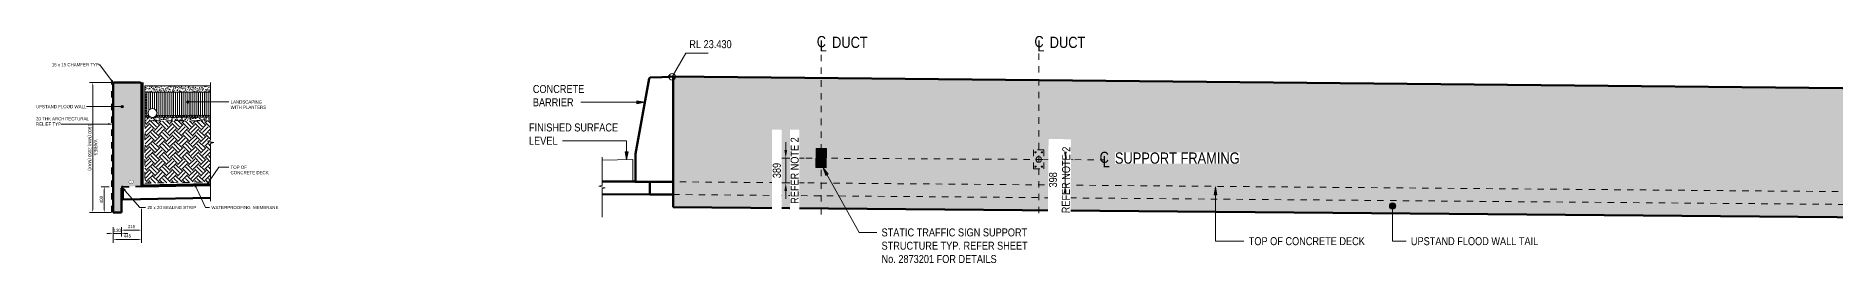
# Model space of a CAD drawing. Header units: metres. Extents: x 305 to 401, y 3 to 1216.
# Drawn here: x 343.65 to 371.76, y 20.51 to 24.07 of the extents above; entities that cross this region are included whole.
import ezdxf

# ---------------------------------------------------------------- set-up
doc = ezdxf.new("R2010")
doc.units = ezdxf.units.M
doc.linetypes.add('JacobsCenter', pattern=[0.015, 0.009, -0.0015, 0.003, -0.0015])
doc.linetypes.add('JacobsDash', pattern=[0.0045, 0.003, -0.0015])
doc.layers.get('Defpoints').update_dxf_attribs({"color": 41})
for name, color, linetype, lineweight in [('A-ANNO-DIMS', 7, 'Continuous', 9), ('A-ANNO-NOTE', 7, 'Continuous', 9), ('A-DETL', 7, 'Continuous', 13), ('A-DETL-GENF', 7, 'Continuous', 9), ('A-FLOR', 7, 'Continuous', 50), ('A-FLOR-HDLN', 7, 'JacobsDash', 18), ('A-WALL', 7, 'Continuous', 50), ('A-WALL-HDLN', 7, 'JacobsDash', 18), ('C-TOPO', 7, 'Continuous', 9), ('G-ANNO-DIMS', 7, 'Continuous', 9), ('G-ANNO-TEXT', 7, 'Continuous', 9), ('S-FSTN', 7, 'Continuous', 18)]:
    doc.layers.add(name, color=color, linetype=linetype, lineweight=lineweight)
doc.styles.add('Arial Narrow', font='ARIALN.TTF', dxfattribs={"height": 0.175})
doc.styles.add('Arial Narrow_1', font='ARIALN.TTF', dxfattribs={"height": 0.125})
doc.styles.add('Arial Narrow_3', font='ARIALN.TTF', dxfattribs={"height": 0.05})
doc.dimstyles.new('Dimension_Standard_O__mm_', dxfattribs={"dimscale": 0.3048, "dimtxt": 0.127929, "dimasz": 0.410105, "dimexe": 0.393701, "dimexo": 0.246063, "dimgap": 0.246063, "dimtad": 1, "dimdec": 0, "dimlfac": 1000, "dimzin": 0, "dimdsep": 46, "dimtxsty": 'Arial Narrow_1', "dimsah": 1, "dimcen": 0.09, "dimaunit": 1, "dimadec": 4, "dimazin": 0, "dimtfac": 1, "dimtdec": 4, "dimtix": 1, "dimtmove": 0, "dimatfit": 3, "dimfxl": 1, "dimtvp": 1, "dimtfill": 1, "dimtolj": 1, "dimtzin": 0, "dimlwd": 18, "dimlwe": 18, "dimarcsym": 2})
doc.dimstyles.new('Dimension_Standard_O__mm__1', dxfattribs={"dimscale": 0.3048, "dimtxt": 0.051172, "dimasz": 0.164042, "dimexe": 0.15748, "dimexo": 0.098425, "dimgap": 0.098425, "dimtad": 1, "dimdec": 0, "dimlfac": 1000, "dimzin": 0, "dimdsep": 46, "dimtxsty": 'Arial Narrow_3', "dimsah": 1, "dimcen": 0.09, "dimaunit": 1, "dimadec": 4, "dimazin": 0, "dimtfac": 1, "dimtdec": 4, "dimtix": 1, "dimtmove": 0, "dimatfit": 3, "dimfxl": 1, "dimtvp": 1, "dimtfill": 1, "dimtolj": 1, "dimtzin": 0, "dimlwd": 18, "dimlwe": 18, "dimarcsym": 2})
doc.dimstyles.new('Dimension_Standard_O__mm__2', dxfattribs={"dimscale": 0.3048, "dimtxt": 0.127929, "dimasz": 0.410105, "dimexe": 0.393701, "dimexo": 0.246063, "dimgap": 0.246063, "dimtad": 1, "dimdec": 0, "dimlfac": 1000, "dimzin": 0, "dimdsep": 46, "dimtxsty": 'Arial Narrow_1', "dimsah": 1, "dimcen": 0.09, "dimaunit": 1, "dimadec": 4, "dimazin": 0, "dimtfac": 1, "dimtdec": 4, "dimtix": 1, "dimtmove": 2, "dimatfit": 3, "dimfxl": 1, "dimtvp": 1, "dimtfill": 1, "dimtolj": 1, "dimtzin": 0, "dimlwd": 18, "dimlwe": 18, "dimarcsym": 2})
doc.dimstyles.new('Dimension_Standard_T__mm_', dxfattribs={"dimscale": 0.3048, "dimtxt": 0.051172, "dimasz": 0.164042, "dimexe": 0.15748, "dimexo": 0.098425, "dimgap": 0.065617, "dimtad": 1, "dimdec": 0, "dimlfac": 1000, "dimzin": 0, "dimdsep": 46, "dimtxsty": 'Arial Narrow_3', "dimsah": 1, "dimcen": 0.09, "dimaunit": 1, "dimadec": 4, "dimazin": 0, "dimtfac": 1, "dimtdec": 4, "dimtix": 1, "dimtmove": 0, "dimatfit": 3, "dimfxl": 1, "dimtvp": 1, "dimtolj": 1, "dimtzin": 0, "dimlwd": 18, "dimlwe": 18, "dimarcsym": 2})

# ---------------------------------------------------------------- blocks, each defined once
blk = doc.blocks.new('North_Wall - North_Wall-6845343-DRG-2873123 - SECTION 1')
at = {"layer": 'A-WALL', "linetype": 'JacobsDash', "lineweight": 18, "true_color": 0xc0c0c0}
for points in [[(-1212.519, 21.307), (-1212.389, 21.307), (-1212.389, 21.707), (-1212.385, 21.707), (-1212.369, 21.707), (-1212.369, 21.714), (-1212.074, 21.719), (-1212.074, 23.325), (-1212.089, 23.34), (-1212.504, 23.34), (-1212.519, 23.325), (-1212.519, 21.687)], [(-1212.074, 23.325), (-1212.074, 23.325), (-1212.089, 23.34)]]:
    blk.add_hatch(color=9, dxfattribs=at).paths.add_polyline_path(points)
at = {"layer": 'A-WALL'}
for p, q in [((-1212.504, 23.34), (-1212.519, 23.325)), ((-1212.089, 23.34), (-1212.504, 23.34)), ((-1212.504, 23.34), (-1212.504, 23.34)), ((-1212.074, 23.325), (-1212.089, 23.34)), ((-1212.089, 23.34), (-1212.089, 23.34)), ((-1212.519, 23.325), (-1212.519, 21.307)), ((-1212.519, 23.325), (-1212.519, 23.325)), ((-1212.074, 21.719), (-1212.074, 23.325)), ((-1212.074, 23.325), (-1212.074, 23.325)), ((-1212.389, 21.307), (-1212.389, 21.687)), ((-1212.385, 21.707), (-1212.369, 21.707)), ((-1212.519, 21.307), (-1212.389, 21.307))]:
    blk.add_line(p, q, dxfattribs=at)
at = {"layer": 'A-WALL-HDLN'}
blk.add_line((-1212.385, 21.707), (-1212.386, 21.707), dxfattribs=at)
blk = doc.blocks.new('CS_DET_BreakLine_ViewScale - Std Break-6877854-DRG-2873123 - SECTION 1')
at = {"layer": 'A-DETL-GENF'}
for p, q in [((-1210.996, 23.34), (-1210.996, 22.437)), ((-1210.996, 22.437), (-1211.046, 22.424)), ((-1211.046, 22.424), (-1210.946, 22.399)), ((-1210.946, 22.399), (-1210.996, 22.387)), ((-1210.996, 22.387), (-1210.996, 21.484))]:
    blk.add_line(p, q, dxfattribs=at)
blk = doc.blocks.new('Barrier Post Column Base Plate-4 Hole - 25mm-9262172-DRG-2873123 - ELEVATION - UPSTAND FLOOD WALL AT NORTH END')
at = {"layer": 'S-FSTN', "linetype": 'JacobsDash', "lineweight": 9, "true_color": 0xc0c0c0}
h = blk.add_hatch(color=9, dxfattribs=at)
h.paths.add_polyline_path([(-338.394, 22.005), (-338.39, 22.305), (-338.55, 22.307), (-338.554, 22.007)])
h.paths.add_polyline_path([(-338.423, 22.033), (-338.426, 22.034), (-338.428, 22.035), (-338.43, 22.036), (-338.432, 22.038), (-338.433, 22.041), (-338.433, 22.043), (-338.432, 22.045), (-338.431, 22.048), (-338.43, 22.05), (-338.428, 22.051), (-338.426, 22.052), (-338.423, 22.052), (-338.421, 22.052), (-338.418, 22.051), (-338.416, 22.049), (-338.415, 22.047), (-338.414, 22.045), (-338.414, 22.041), (-338.414, 22.04), (-338.415, 22.038), (-338.417, 22.036), (-338.419, 22.035), (-338.421, 22.034)])
h.paths.add_polyline_path([(-338.523, 22.035), (-338.526, 22.035), (-338.528, 22.036), (-338.53, 22.037), (-338.532, 22.041), (-338.532, 22.042), (-338.533, 22.044), (-338.532, 22.047), (-338.531, 22.049), (-338.53, 22.051), (-338.528, 22.052), (-338.526, 22.053), (-338.523, 22.054), (-338.521, 22.053), (-338.518, 22.052), (-338.516, 22.051), (-338.515, 22.049), (-338.514, 22.046), (-338.514, 22.044), (-338.514, 22.041), (-338.515, 22.039), (-338.517, 22.037), (-338.519, 22.036), (-338.521, 22.035)])
h.paths.add_polyline_path([(-338.42, 22.258), (-338.423, 22.259), (-338.425, 22.26), (-338.427, 22.261), (-338.429, 22.263), (-338.43, 22.265), (-338.43, 22.268), (-338.43, 22.27), (-338.429, 22.273), (-338.427, 22.275), (-338.425, 22.276), (-338.423, 22.277), (-338.42, 22.277), (-338.418, 22.277), (-338.416, 22.276), (-338.414, 22.274), (-338.412, 22.272), (-338.411, 22.27), (-338.411, 22.268), (-338.411, 22.265), (-338.412, 22.263), (-338.414, 22.261), (-338.416, 22.259), (-338.418, 22.259)])
h.paths.add_polyline_path([(-338.52, 22.26), (-338.523, 22.26), (-338.525, 22.261), (-338.527, 22.262), (-338.529, 22.264), (-338.53, 22.267), (-338.53, 22.269), (-338.53, 22.272), (-338.529, 22.274), (-338.527, 22.276), (-338.525, 22.277), (-338.522, 22.278), (-338.519, 22.278), (-338.518, 22.278), (-338.516, 22.277), (-338.514, 22.276), (-338.512, 22.274), (-338.511, 22.271), (-338.511, 22.269), (-338.511, 22.266), (-338.512, 22.264), (-338.514, 22.262), (-338.516, 22.261), (-338.518, 22.26)])
at = {"layer": 'S-FSTN'}
for p, q in [((-338.55, 22.307), (-338.554, 22.007)), ((-338.39, 22.305), (-338.55, 22.307)), ((-338.394, 22.005), (-338.39, 22.305)), ((-338.554, 22.007), (-338.394, 22.005))]:
    blk.add_line(p, q, dxfattribs=at)
for centre, major_axis, start_param, end_param in [((-338.52, 22.269), (0.00014, 0.0095), 0.002209, 3.143802), ((-338.52, 22.269), (0.00014, 0.0095), 3.143744, 6.285337), ((-338.42, 22.268), (0.00014, 0.0095), 0.002151, 3.143743), ((-338.42, 22.268), (0.00013, 0.0095), 3.142885, 6.284478), ((-338.523, 22.044), (0.00014, 0.0095), 0.002211, 3.143804), ((-338.523, 22.044), (0.00014, 0.0095), 3.143743, 6.285336), ((-338.423, 22.043), (0.00014, 0.0095), 0.002152, 3.143744), ((-338.423, 22.043), (0.00015, 0.0095), 3.144752, 6.286344)]:
    blk.add_ellipse(centre, major_axis=major_axis, ratio=1, start_param=start_param, end_param=end_param, dxfattribs=at)
blk = doc.blocks.new('North_Wall - North_Wall-6845343-DRG-2873123 - ELEVATION - UPSTAND FLOOD WALL AT NORTH END')
at = {"layer": 'A-WALL', "linetype": 'JacobsDash', "lineweight": 18, "true_color": 0xc0c0c0}
for points in [[(-340.831, 23.429), (-340.819, 23.429), (-340.82, 23.434), (-340.861, 23.434), (-340.833, 23.43), (-340.831, 23.429)], [(-307.717, 23.089), (-307.717, 23.104), (-340.82, 23.434), (-340.819, 23.429), (-340.797, 23.429), (-340.785, 23.418), (-308.213, 23.094)], [(-307.717, 23.104), (-307.717, 23.104), (-308.213, 23.109)], [(-306.356, 22.97), (-306.358, 22.985), (-307.717, 23.104), (-307.717, 23.089), (-306.356, 22.97)], [(-306.356, 21.095), (-306.356, 22.97), (-307.717, 23.089), (-307.717, 21.107), (-307.041, 21.101)], [(-306.358, 22.985), (-306.592, 23.005), (-306.365, 22.985)]]:
    blk.add_hatch(color=9, dxfattribs=at).paths.add_polyline_path(points)
h = blk.add_hatch(color=9, dxfattribs=at)
h.paths.add_polyline_path([(-307.717, 21.107), (-307.717, 23.089), (-340.785, 23.418), (-340.782, 23.415), (-340.782, 21.785), (-340.784, 21.785), (-340.784, 21.386), (-309.385, 21.121)])
h.paths.add_polyline_path([(-338.394, 22.005), (-338.554, 22.007), (-338.55, 22.307), (-338.39, 22.305), (-338.394, 22.02)])
h.paths.add_polyline_path([(-338.423, 22.033), (-338.421, 22.034), (-338.417, 22.036), (-338.417, 22.036), (-338.415, 22.038), (-338.414, 22.041), (-338.414, 22.043), (-338.414, 22.045), (-338.416, 22.048), (-338.418, 22.051), (-338.419, 22.051), (-338.421, 22.052), (-338.425, 22.052), (-338.426, 22.052), (-338.428, 22.051), (-338.43, 22.05), (-338.432, 22.047), (-338.433, 22.044), (-338.433, 22.041), (-338.432, 22.039), (-338.43, 22.037), (-338.43, 22.036), (-338.428, 22.035), (-338.426, 22.034)])
h.paths.add_polyline_path([(-338.523, 22.035), (-338.521, 22.035), (-338.519, 22.036), (-338.517, 22.037), (-338.514, 22.041), (-338.514, 22.043), (-338.514, 22.045), (-338.515, 22.048), (-338.516, 22.05), (-338.518, 22.052), (-338.519, 22.052), (-338.521, 22.053), (-338.525, 22.053), (-338.527, 22.053), (-338.529, 22.052), (-338.53, 22.051), (-338.532, 22.049), (-338.532, 22.046), (-338.533, 22.044), (-338.532, 22.041), (-338.531, 22.039), (-338.529, 22.036), (-338.528, 22.036), (-338.525, 22.035)])
h.paths.add_polyline_path([(-338.42, 22.258), (-338.416, 22.259), (-338.415, 22.26), (-338.414, 22.261), (-338.412, 22.263), (-338.411, 22.266), (-338.411, 22.268), (-338.411, 22.27), (-338.412, 22.273), (-338.415, 22.276), (-338.416, 22.276), (-338.418, 22.277), (-338.42, 22.277), (-338.423, 22.277), (-338.426, 22.276), (-338.428, 22.274), (-338.429, 22.271), (-338.43, 22.269), (-338.43, 22.266), (-338.429, 22.264), (-338.428, 22.262), (-338.427, 22.261), (-338.425, 22.26), (-338.423, 22.259), (-338.421, 22.258)])
h.paths.add_polyline_path([(-338.52, 22.26), (-338.518, 22.26), (-338.515, 22.261), (-338.513, 22.263), (-338.512, 22.265), (-338.511, 22.268), (-338.511, 22.27), (-338.512, 22.273), (-338.513, 22.275), (-338.514, 22.276), (-338.516, 22.277), (-338.519, 22.278), (-338.522, 22.278), (-338.523, 22.278), (-338.525, 22.277), (-338.527, 22.276), (-338.529, 22.274), (-338.53, 22.271), (-338.53, 22.269), (-338.53, 22.267), (-338.528, 22.263), (-338.527, 22.262), (-338.525, 22.261), (-338.523, 22.26), (-338.521, 22.26)])
at = {"layer": 'A-WALL'}
for p, q in [((-340.861, 23.434), (-340.82, 23.434)), ((-340.82, 23.434), (-307.717, 23.104)), ((-340.82, 23.434), (-340.819, 23.429)), ((-307.717, 23.104), (-306.38, 22.987)), ((-307.717, 23.089), (-307.717, 23.104)), ((-307.717, 23.104), (-306.358, 22.985)), ((-307.717, 23.089), (-307.717, 23.104)), ((-307.717, 23.089), (-307.717, 21.107)), ((-307.717, 21.107), (-307.717, 23.089)), ((-306.358, 22.985), (-306.38, 22.987)), ((-306.356, 22.97), (-306.356, 22.971)), ((-306.356, 21.095), (-306.356, 22.97)), ((-340.784, 21.386), (-307.717, 21.107)), ((-306.356, 21.095), (-307.717, 21.107))]:
    blk.add_line(p, q, dxfattribs=at)
at = {"layer": 'A-WALL', "flags": 128}
blk.add_lwpolyline([(-306.356, 22.971), (-306.357, 22.977), (-306.358, 22.985)], dxfattribs=at)
at = {"layer": 'A-WALL-HDLN'}
for p, q in [((-340.863, 23.434), (-340.861, 23.434)), ((-340.83, 23.434), (-340.82, 23.434)), ((-340.819, 23.429), (-340.817, 23.419)), ((-340.839, 21.786), (-340.863, 21.789))]:
    blk.add_line(p, q, dxfattribs=at)
blk = doc.blocks.new('Barrier Post Column Base Plate - 25mm-9266868-DRG-2873123 - ELEVATION - UPSTAND FLOOD WALL AT NORTH END')
at = {"layer": 'S-FSTN', "linetype": 'JacobsDash', "lineweight": 9}
for p, q in [((-334.993, 22.286), (-335.153, 22.286)), ((-335.153, 22.286), (-335.153, 21.986)), ((-334.993, 21.986), (-334.993, 22.286)), ((-335.153, 21.986), (-334.993, 21.986))]:
    blk.add_line(p, q, dxfattribs=at)
for centre, major_axis, start_param, end_param in [((-335.123, 22.248), (0.00013, 0.0095), 0.013992, 3.155585), ((-335.123, 22.248), (0.00013, 0.0095), 3.155586, 6.297179), ((-335.023, 22.248), (0.00014, 0.0095), 0.014924, 3.156517), ((-335.023, 22.248), (0.00013, 0.0095), 3.155586, 6.297179), ((-335.123, 22.023), (0.00013, 0.0095), 0.013968, 3.15556), ((-335.123, 22.023), (0.00014, 0.0095), 3.156517, 6.29811), ((-335.023, 22.023), (0.00014, 0.0095), 0.014926, 3.156519), ((-335.023, 22.023), (0.00013, 0.0095), 3.155611, 6.297204)]:
    blk.add_ellipse(centre, major_axis=major_axis, ratio=1, start_param=start_param, end_param=end_param, dxfattribs=at)
blk = doc.blocks.new('CS_DET_BreakLine_ViewScale - Std Break-8539260-DRG-2873123 - ELEVATION - UPSTAND FLOOD WALL AT NORTH END')
at = {"layer": 'A-DETL-GENF'}
for p, q in [((-341.894, 21.728), (-341.894, 22.173)), ((-341.944, 21.716), (-341.894, 21.728)), ((-341.844, 21.691), (-341.944, 21.716)), ((-341.894, 21.678), (-341.844, 21.691)), ((-341.894, 21.233), (-341.894, 21.678))]:
    blk.add_line(p, q, dxfattribs=at)
blk = doc.blocks.new('DIMBLOCK4-DRG-2873123 - SECTION 1')
at = {"layer": 'A-ANNO-DIMS', "color": 0, "lineweight": 18, "transparency": 16777216}
for p, q in [((344.806, 20.978), (344.756, 20.978)), ((344.856, 21.077), (344.856, 20.93)), ((344.856, 20.978), (344.986, 20.978)), ((344.986, 21.077), (344.986, 20.93)), ((345.036, 20.978), (345.086, 20.978))]:
    blk.add_line(p, q, dxfattribs=at)
at = {"layer": 'A-ANNO-DIMS', "color": 0, "transparency": 16777216}
for points in [[(344.806, 20.987), (344.806, 20.97), (344.856, 20.978)], [(345.036, 20.987), (345.036, 20.97), (344.986, 20.978)]]:
    blk.add_solid(points, dxfattribs=at)
at = {"layer": 'Defpoints', "color": 0, "transparency": 16777216}
for p in [(344.856, 21.107), (344.986, 21.107), (344.986, 20.978)]:
    blk.add_point(p, dxfattribs=at)
at = {"layer": 'A-ANNO-DIMS', "color": 0, "lineweight": 18, "transparency": 16777216, "insert": (344.921, 21.024), "char_height": 0.05, "width": 0.11404, "attachment_point": 5, "rotation": 0.0025, "style": 'Arial Narrow_3'}
blk.add_mtext('\\A1;130', dxfattribs=at)
blk = doc.blocks.new('DIMBLOCK5-DRG-2873123 - SECTION 1')
at = {"layer": 'A-ANNO-DIMS', "color": 0, "lineweight": 18, "transparency": 16777216}
for p, q in [((344.796, 21.707), (344.669, 21.707)), ((344.717, 21.657), (344.717, 21.357)), ((344.826, 21.307), (344.669, 21.307))]:
    blk.add_line(p, q, dxfattribs=at)
at = {"layer": 'A-ANNO-DIMS', "color": 0, "transparency": 16777216}
for points in [[(344.709, 21.657), (344.726, 21.657), (344.717, 21.707)], [(344.709, 21.357), (344.726, 21.357), (344.717, 21.307)]]:
    blk.add_solid(points, dxfattribs=at)
at = {"layer": 'Defpoints', "color": 0, "transparency": 16777216}
for p in [(344.826, 21.707), (344.717, 21.307), (344.856, 21.307)]:
    blk.add_point(p, dxfattribs=at)
at = {"layer": 'A-ANNO-DIMS', "color": 0, "lineweight": 18, "transparency": 16777216, "insert": (344.672, 21.507), "char_height": 0.05, "width": 0.11404, "attachment_point": 5, "rotation": 90, "style": 'Arial Narrow_3'}
blk.add_mtext('\\A1;400', dxfattribs=at)
blk = doc.blocks.new('DIMBLOCK6-DRG-2873123 - SECTION 1')
at = {"layer": 'A-ANNO-DIMS', "color": 0, "lineweight": 18, "transparency": 16777216}
for p, q in [((344.841, 23.34), (344.489, 23.34)), ((344.537, 23.29), (344.537, 21.357)), ((344.826, 21.307), (344.489, 21.307))]:
    blk.add_line(p, q, dxfattribs=at)
at = {"layer": 'A-ANNO-DIMS', "color": 0, "transparency": 16777216}
for points in [[(344.546, 23.29), (344.529, 23.29), (344.537, 23.34)], [(344.546, 21.357), (344.529, 21.357), (344.537, 21.307)]]:
    blk.add_solid(points, dxfattribs=at)
at = {"layer": 'Defpoints', "color": 0, "transparency": 16777216}
for p in [(344.871, 23.34), (344.537, 21.307), (344.856, 21.307)]:
    blk.add_point(p, dxfattribs=at)
at = {"layer": 'A-ANNO-DIMS', "color": 0, "lineweight": 18, "transparency": 16777216, "char_height": 0.05, "width": 0.7281, "attachment_point": 5, "rotation": 270.0025, "style": 'Arial Narrow_3'}
for s, insert in [('\\A1;1900 (MIN) 2050 (MAX)', (344.484, 22.324)), ('\\A1;VARIES', (344.583, 22.324))]:
    blk.add_mtext(s, dxfattribs=dict(at, insert=insert))
blk = doc.blocks.new('DIMBLOCK7-DRG-2873123 - SECTION 1')
at = {"layer": 'A-ANNO-DIMS', "color": 0, "lineweight": 18, "transparency": 16777216}
for p, q in [((345.301, 21.36), (345.301, 20.98)), ((344.986, 21.077), (344.986, 20.98)), ((345.036, 21.028), (345.251, 21.028))]:
    blk.add_line(p, q, dxfattribs=at)
at = {"layer": 'A-ANNO-DIMS', "color": 0, "transparency": 16777216}
for points in [[(345.036, 21.037), (345.036, 21.02), (344.986, 21.028)], [(345.251, 21.037), (345.251, 21.02), (345.301, 21.028)]]:
    blk.add_solid(points, dxfattribs=at)
at = {"layer": 'Defpoints', "color": 0, "transparency": 16777216}
blk.add_point((345.301, 21.39), dxfattribs=at)
at = {"layer": 'A-ANNO-DIMS', "color": 0, "lineweight": 18, "transparency": 16777216, "insert": (345.144, 21.084), "char_height": 0.05, "width": 0.11404, "attachment_point": 5, "rotation": 0.0025, "style": 'Arial Narrow_3', "bg_fill": 3, "box_fill_scale": 1.1, "bg_fill_color": 256, "bg_fill_true_color": 13158600, "bg_fill_transparency": 0}
blk.add_mtext('\\A1;315', dxfattribs=at)
at = {"layer": 'Defpoints', "color": 0, "transparency": 16777216}
for p in [(344.986, 21.107), (345.301, 21.028)]:
    blk.add_point(p, dxfattribs=at)
blk = doc.blocks.new('DIMBLOCK8-DRG-2873123 - SECTION 1')
at = {"layer": 'A-ANNO-DIMS', "color": 0, "lineweight": 18, "transparency": 16777216}
for p, q in [((345.301, 21.36), (345.301, 20.831)), ((344.856, 21.077), (344.856, 20.831)), ((344.906, 20.879), (345.251, 20.879))]:
    blk.add_line(p, q, dxfattribs=at)
at = {"layer": 'A-ANNO-DIMS', "color": 0, "transparency": 16777216}
for points in [[(344.906, 20.888), (344.906, 20.871), (344.856, 20.879)], [(345.251, 20.888), (345.251, 20.871), (345.301, 20.879)]]:
    blk.add_solid(points, dxfattribs=at)
at = {"layer": 'Defpoints', "color": 0, "transparency": 16777216}
for p in [(345.301, 21.39), (344.856, 21.107), (345.301, 20.879)]:
    blk.add_point(p, dxfattribs=at)
at = {"layer": 'A-ANNO-DIMS', "color": 0, "lineweight": 18, "transparency": 16777216, "insert": (345.079, 20.935), "char_height": 0.05, "width": 0.11404, "attachment_point": 5, "rotation": 0.0025, "style": 'Arial Narrow_3', "bg_fill": 3, "box_fill_scale": 1.1, "bg_fill_color": 256, "bg_fill_true_color": 13158600, "bg_fill_transparency": 0}
blk.add_mtext('\\A1;445', dxfattribs=at)
blk = doc.blocks.new('CS_Annot_Centreline Symbol - CS_Annot_Centreline Symbol-1494376-DRG-2873123 - ELEVATION - UPSTAND FLOOD WALL AT NORTH END')
at = {"layer": 'A-ANNO-NOTE', "char_height": 0.175, "attachment_point": 1, "style": 'Arial Narrow'}
for s, insert, width in [('C  ', (-338.54, 24.069), 0.31266), ('L', (-338.493, 24.002), 0.0962)]:
    blk.add_mtext(s, dxfattribs=dict(at, insert=insert, width=width))
blk = doc.blocks.new('DIMBLOCK9-DRG-2873123 - ELEVATION - UPSTAND FLOOD WALL AT NORTH END')
at = {"layer": 'A-ANNO-DIMS', "color": 0, "lineweight": 18, "transparency": 16777216}
for p, q in [((355.364, 22.281), (355.364, 22.406)), ((355.651, 22.156), (355.244, 22.156)), ((355.364, 21.767), (355.364, 22.156)), ((355.651, 21.767), (355.244, 21.767)), ((355.364, 21.642), (355.364, 21.517))]:
    blk.add_line(p, q, dxfattribs=at)
at = {"layer": 'A-ANNO-DIMS', "color": 0, "transparency": 16777216}
for points in [[(355.343, 22.281), (355.385, 22.281), (355.364, 22.156)], [(355.343, 21.642), (355.385, 21.642), (355.364, 21.767)]]:
    blk.add_solid(points, dxfattribs=at)
at = {"layer": 'Defpoints', "color": 0, "transparency": 16777216}
for p in [(355.726, 22.156), (355.726, 21.767)]:
    blk.add_point(p, dxfattribs=at)
at = {"layer": 'A-ANNO-DIMS', "color": 0, "lineweight": 18, "transparency": 16777216, "insert": (355.225, 21.962), "char_height": 0.125, "width": 1.25248, "attachment_point": 5, "rotation": 90, "style": 'Arial Narrow_1', "bg_fill": 3, "box_fill_scale": 1.1, "bg_fill_color": 256, "bg_fill_true_color": 13158600, "bg_fill_transparency": 0}
blk.add_mtext('\\A1;389', dxfattribs=at)
at = {"layer": 'A-ANNO-DIMS', "color": 0, "lineweight": 18, "transparency": 16777216, "insert": (355.504, 21.962), "char_height": 0.125, "width": 1.25248, "attachment_point": 5, "rotation": 90, "style": 'Arial Narrow_1', "bg_fill": 3, "box_fill_scale": 1.1, "bg_fill_color": 256, "bg_fill_true_color": 13158600, "bg_fill_transparency": 0}
blk.add_mtext('\\A1;REFER NOTE 2', dxfattribs=at)
at = {"layer": 'Defpoints', "color": 0, "transparency": 16777216}
blk.add_point((355.364, 22.156), dxfattribs=at)
blk = doc.blocks.new('DIMBLOCK11-DRG-2873123 - ELEVATION - UPSTAND FLOOD WALL AT NORTH END')
at = {"layer": 'A-ANNO-DIMS', "color": 0, "lineweight": 18, "transparency": 16777216}
for p, q in [((359.734, 22.257), (359.735, 22.382)), ((359.391, 22.135), (359.852, 22.131)), ((359.778, 21.734), (359.609, 21.735)), ((359.728, 21.609), (359.727, 21.484))]:
    blk.add_line(p, q, dxfattribs=at)
at = {"layer": 'Defpoints', "color": 0, "transparency": 16777216}
blk.add_point((359.316, 22.136), dxfattribs=at)
at = {"layer": 'A-ANNO-DIMS', "color": 0, "lineweight": 18, "transparency": 16777216, "insert": (359.642, 21.815), "char_height": 0.125, "width": 1.25248, "attachment_point": 5, "rotation": 89.5165, "line_spacing_factor": 0.974696, "style": 'Arial Narrow_1', "bg_fill": 3, "box_fill_scale": 1.1, "bg_fill_color": 256, "bg_fill_true_color": 13158600, "bg_fill_transparency": 0}
blk.add_mtext('\\A1;398\\PREFER NOTE 2', dxfattribs=at)
at = {"layer": 'A-ANNO-DIMS', "color": 0, "lineweight": 18, "transparency": 16777216}
blk.add_line((359.732, 22.132), (359.729, 21.734), dxfattribs=at)
at = {"layer": 'A-ANNO-DIMS', "color": 0, "transparency": 16777216}
for points in [[(359.713, 22.257), (359.754, 22.257), (359.732, 22.132)], [(359.707, 21.609), (359.749, 21.609), (359.729, 21.734)]]:
    blk.add_solid(points, dxfattribs=at)
at = {"layer": 'Defpoints', "color": 0, "transparency": 16777216}
for p in [(359.729, 21.734), (359.853, 21.733)]:
    blk.add_point(p, dxfattribs=at)

msp = doc.modelspace()

# ---------------------------------------------------------------- hatches: boundary and pattern name
at = {"layer": 'A-DETL-GENF'}
h = msp.add_hatch(dxfattribs=at)
h.set_pattern_fill('FP_3', color=256, style=0, pattern_type=2)
h.set_pattern_definition([(0, (345.411805, 10.849), (0.08128, 0.02032), [0.00671, -0.05425, 0.00671, -0.37937]), (0, (345.411805, 10.849), (0.08128, 0.02032), [-0.06767, -0.05425, 0.00671, -0.11521, -0.2032]), (0, (345.411805, 10.849), (0.08128, 0.02032), [-0.24384, 0.00671, -0.05425, 0.00671, -0.13553]), (0, (345.411805, 10.849), (0.08128, 0.02032), [-0.31151, -0.03393, 0.00671, -0.09489]), (120, (345.441805, 10.86), (-0.058237636, 0.060230545), [0.00671, -0.05425, 0.00671, -0.37937]), (120, (345.441805, 10.86), (-0.058237636, 0.060230545), [-0.06767, -0.05425, 0.00671, -0.11521, -0.2032]), (120, (345.441805, 10.86), (-0.058237636, 0.060230545), [-0.24384, 0.00671, -0.05425, 0.00671, -0.13553]), (120, (345.441805, 10.86), (-0.058237636, 0.060230545), [-0.31151, -0.03393, 0.00671, -0.09489]), (240, (345.452805, 10.9), (-0.023042364, -0.080550545), [0.00671, -0.05425, 0.00671, -0.37937]), (240, (345.452805, 10.9), (-0.023042364, -0.080550545), [-0.06767, -0.05425, 0.00671, -0.11521, -0.2032]), (240, (345.452805, 10.9), (-0.023042364, -0.080550545), [-0.24384, 0.00671, -0.05425, 0.00671, -0.13553]), (240, (345.452805, 10.9), (-0.023042364, -0.080550545), [-0.31151, -0.03393, 0.00671, -0.09489])])
h.paths.add_polyline_path([(345.586, 23.1902), (346.3791, 23.1902), (346.3791, 23.2902), (345.3511, 23.2902), (345.3511, 23.1902), (345.3811, 23.1902)])
h = msp.add_hatch(dxfattribs=at)
h.set_pattern_fill('FP_6', color=256, style=0, pattern_type=2)
h.set_pattern_definition([(45, (345.411805, 10.849), (-0.0212132, 0.0212132), []), (135, (345.411805, 10.849), (-0.0212132, -0.0212132), [])])
h.paths.add_polyline_path([(345.3511, 22.7912), (345.3511, 22.7912), (346.3791, 22.8002), (346.3791, 22.8302), (345.5267, 22.8228), (345.5206, 22.8148), (345.5061, 22.8036), (345.4892, 22.7966), (345.4711, 22.7943), (345.453, 22.7966), (345.4361, 22.8036), (345.4216, 22.8148), (345.4162, 22.8218), (345.3811, 22.8215), (345.3811, 23.1902), (345.3511, 23.1902), (345.3511, 22.8033)])
h = msp.add_hatch(dxfattribs=at)
h.set_pattern_fill('FP_4', color=256, style=0, pattern_type=2)
h.set_pattern_definition([(90, (345.411805, 10.849), (-0.03, 2e-18), [])])
h.paths.add_polyline_path([(345.3811, 22.8215), (345.4162, 22.8218), (345.4105, 22.8293), (345.4035, 22.8461), (345.4011, 22.8643), (345.4035, 22.8824), (345.4105, 22.8993), (345.4216, 22.9138), (345.4361, 22.9249), (345.453, 22.9319), (345.4711, 22.9343), (345.4892, 22.9319), (345.5061, 22.9249), (345.5206, 22.9138), (345.5317, 22.8993), (345.5387, 22.8824), (345.5411, 22.8643), (345.5387, 22.8461), (345.5317, 22.8293), (345.5267, 22.8228), (346.3791, 22.8302), (346.3791, 23.1902), (345.3811, 23.1902), (345.3811, 22.833)])
h = msp.add_hatch(dxfattribs=at)
h.set_pattern_fill('FP_7', color=256, style=0, pattern_type=2)
h.set_pattern_definition([(50, (345.411805, 10.849), (0.09255013, -0.00809363), [0.00968, -0.10645]), (355, (345.4118, 10.849), (-0.0178988, 0.0970593), [0.00774, -0.08516]), (100.451, (345.419805, 10.849), (0.0746521, 0.08895725), [0.00822, -0.09047]), (46.184, (345.4118, 10.875), (0.137706, -0.0213563), [0.01452, -0.15968]), (96.636, (345.4228, 10.874), (0.1206032, 0.1256891), [0.01234, -0.1357]), (351.184, (345.4118, 10.875), (0.1205986, 0.1256918), [0.01161, -0.12774]), (21, (345.424805, 10.869), (0.0770223, -0.05194804), [0.00968, -0.10645]), (326, (345.4248, 10.869), (0.0314006, 0.0935675), [0.00774, -0.08516]), (71.451, (345.430805, 10.865), (0.1084195, 0.0416117), [0.00822, -0.09047]), (37.5, (345.411805, 10.849), (0.00156777, 0.04294984), [0.00067, -0.08346, 0.00067, -0.08578, -0.08548]), (37.5, (345.411805, 10.849), (0.00156777, 0.04294984), [-0.17058, 0.00067, -0.08481]), (7.5, (345.411805, 10.849), (0.0339471, 0.05089641), [0.00067, -0.04862, 0.00067, -0.08152, -0.03258]), (7.5, (345.411805, 10.849), (0.0339471, 0.05089641), [-0.13148, 0.00067, -0.03191]), (327.5, (345.382805, 10.849), (0.06888044, -0.00291612), [0.00067, -0.03159, 0.00067, -0.09997, -0.13355]), (327.5, (345.382805, 10.849), (0.06888044, -0.00291612), [-0.1329, 0.00067, -0.13288]), (317.5, (345.369805, 10.849), (0.07524634, 0.01291822), [0.00067, -0.04126, 0.00067, -0.06617, -0.09484]), (317.5, (345.369805, 10.849), (0.07524634, 0.01291822), [-0.10877, 0.00067, -0.09417])])
h.paths.add_polyline_path([(345.586, 22.7393), (346.3791, 22.7393), (346.3791, 22.8002), (345.3511, 22.7912), (345.3511, 22.7393), (345.3811, 22.7393)])
h = msp.add_hatch(dxfattribs=at)
h.set_pattern_fill('FP_5', color=256, style=0, pattern_type=2)
h.set_pattern_definition([(315, (345.4118, 10.849), (0.1796051, 0), [0.127, -0.127]), (315, (345.4458, 10.883), (0.1796051, 0), [0.127, -0.127]), (315, (345.4788, 10.917), (0.1796051, 0), [0.127, -0.127]), (45, (345.5018, 10.917), (0, 0.1796051), [0.127, -0.127]), (45, (345.5348, 10.883), (0, 0.1796051), [0.127, -0.127]), (45, (345.5688, 10.849), (0, 0.1796051), [0.127, -0.127])])
h.paths.add_polyline_path([(345.3511, 21.7633), (346.3791, 21.7822), (346.3791, 22.3869), (346.4291, 22.3994), (346.3291, 22.4244), (346.3791, 22.4369), (346.3791, 22.7393), (345.3511, 22.7393), (345.3511, 22.7205)])
msp.add_hatch(color=256, dxfattribs=at).paths.add_polyline_path([(345.0061, 21.687), (345.0061, 21.707), (344.9861, 21.7068), (344.9862, 21.687)])
at = {"layer": 'G-ANNO-TEXT'}
for points in [[(344.8634, 23.3325), (344.8405, 23.3778), (344.8264, 23.3673)], [(353.1639, 23.0308), (353.0389, 23.0528), (353.0389, 23.0087)], [(344.8332, 22.6894), (344.7832, 22.6982), (344.7832, 22.6805)], [(352.878, 22.1317), (352.9001, 22.2567), (352.856, 22.2567)], [(355.9478, 22.0032), (355.9895, 21.8833), (356.028, 21.9048)], [(345.0035, 21.6928), (345.0298, 21.6493), (345.0431, 21.6609)], [(346.1253, 21.7513), (346.1385, 21.7023), (346.1544, 21.7098)], [(346.3139, 21.7317), (346.3496, 21.7678), (346.335, 21.7778)], [(362.0786, 21.7088), (362.0565, 21.5838), (362.1006, 21.5838)]]:
    msp.add_hatch(color=256, dxfattribs=at).paths.add_polyline_path(points)
h = msp.add_hatch(color=256, dxfattribs=at)
edge = h.paths.add_edge_path()
edge.add_arc((346.0226, 23.036), 0.02, 0, 360)
h = msp.add_hatch(color=256, dxfattribs=at)
edge = h.paths.add_edge_path()
edge.add_arc((344.9966, 22.9631), 0.02, 0, 360)
h = msp.add_hatch(color=256, dxfattribs=at)
edge = h.paths.add_edge_path()
edge.add_arc((364.8444, 21.4069), 0.05, 0, 360)

# ---------------------------------------------------------------- linework, layer by layer
at = {"layer": 'A-DETL', "linetype": 'JacobsCenter', "lineweight": 18}
for p, q in [((355.916, 21.275), (355.916, 23.8255)), ((359.3161, 21.2955), (359.3161, 23.8255)), ((355.2784, 22.1586), (360.3348, 22.1297))]:
    msp.add_line(p, q, dxfattribs=at)
at = {"layer": 'A-DETL', "color": 8, "linetype": 'JacobsDash', "lineweight": 25, "true_color": 0x808080}
for p, q in [((344.8361, 21.3072), (344.8361, 23.3403)), ((344.8711, 23.3403), (344.8361, 23.3403)), ((344.8561, 21.3072), (344.8361, 21.3072))]:
    msp.add_line(p, q, dxfattribs=at)
at = {"layer": 'A-DETL', "color": 5, "lineweight": 35, "true_color": 0x0000ff}
for p, q in [((345.3211, 23.3403), (345.3211, 21.7327)), ((345.3211, 21.7327), (346.3791, 21.7522))]:
    msp.add_line(p, q, dxfattribs=at)
at = {"layer": 'A-DETL', "lineweight": 50}
for p, q in [((353.2297, 23.4059), (353.0183, 22.2218)), ((353.6052, 21.3857), (353.6052, 23.4247)), ((353.5084, 21.7864), (353.6052, 21.7848)), ((353.5084, 21.5864), (353.6052, 21.5848))]:
    msp.add_line(p, q, dxfattribs=at)
at = {"layer": 'A-DETL', "lineweight": 18}
for p, q in [((346.3791, 23.2902), (345.3511, 23.2902)), ((345.3511, 23.2902), (345.3511, 23.1902)), ((345.3511, 22.7912), (345.3511, 23.1902)), ((345.3511, 23.1902), (345.3811, 23.1902)), ((346.3791, 23.1902), (345.3811, 23.1902)), ((345.3811, 23.1902), (345.3811, 22.8215)), ((346.3791, 22.8002), (345.3511, 22.7912)), ((345.3511, 22.7912), (345.3511, 22.7393)), ((345.3811, 22.8215), (345.4162, 22.8218)), ((345.5267, 22.8228), (346.3791, 22.8302))]:
    msp.add_line(p, q, dxfattribs=at)
at = {"layer": 'A-DETL', "linetype": 'JacobsDash', "lineweight": 18}
for p, q in [((346.3791, 22.7393), (345.3511, 22.7393)), ((345.3511, 22.7393), (345.3511, 21.7633)), ((345.3511, 21.7633), (346.3791, 21.7822))]:
    msp.add_line(p, q, dxfattribs=at)
at = {"layer": 'A-DETL', "lineweight": 25}
for p, q in [((345.0061, 21.707), (344.9861, 21.707)), ((344.9861, 21.707), (344.9861, 21.687)), ((344.9861, 21.687), (345.0061, 21.687)), ((345.0061, 21.687), (345.0061, 21.707))]:
    msp.add_line(p, q, dxfattribs=at)
at = {"layer": 'A-DETL', "linetype": 'JacobsDash', "lineweight": 35}
msp.add_line((345.0061, 21.707), (345.301, 21.7125), dxfattribs=at)
at = {"layer": 'A-DETL', "color": 143, "lineweight": 18, "true_color": 0x78aac8}
msp.add_circle((345.4711, 22.8643), 0.07, dxfattribs=at)
at = {"layer": 'A-DETL', "lineweight": 18}
for centre, radius in [((355.916, 22.1559), 0.0444), ((359.3161, 22.1355), 0.0445)]:
    msp.add_circle(centre, radius, dxfattribs=at)
at = {"layer": 'A-FLOR'}
for p, q in [((353.2479, 23.4214), (353.2297, 23.4059)), ((353.4258, 23.4262), (353.2479, 23.4214)), ((353.4258, 23.4262), (353.5561, 23.4303)), ((353.5049, 23.4362), (353.509, 23.4363)), ((353.0183, 22.2218), (353.0183, 21.7865)), ((345.0061, 21.687), (345.0061, 21.5069)), ((346.3791, 21.7329), (345.3011, 21.7125)), ((353.0049, 21.7897), (352.4948, 21.792)), ((352.9772, 21.7944), (353.0049, 21.7908)), ((353.0049, 21.7908), (353.0049, 21.7871)), ((353.0049, 21.7871), (353.0183, 21.7865)), ((353.0183, 21.7865), (353.4258, 21.7852)), ((353.2391, 21.7858), (353.2391, 21.5887)), ((353.4258, 21.7852), (353.504, 21.785)), ((345.0061, 21.5069), (346.3791, 21.5329)), ((352.4948, 21.592), (353.2391, 21.5887)), ((353.2391, 21.5887), (353.5152, 21.5864))]:
    msp.add_line(p, q, dxfattribs=at)
at = {"layer": 'A-FLOR-HDLN'}
for p, q in [((353.2391, 21.7887), (353.0049, 21.7897)), ((353.2391, 21.7887), (353.2391, 21.7858)), ((388.0075, 21.4953), (353.2391, 21.7887)), ((353.6052, 21.5856), (388.0075, 21.2953))]:
    msp.add_line(p, q, dxfattribs=at)
at = {"layer": 'A-FLOR-HDLN', "flags": 128}
msp.add_lwpolyline([(352.9709, 21.7956), (352.9737, 21.7951), (352.9767, 21.7945)], dxfattribs=at)
at = {"layer": 'C-TOPO'}
for p, q in [((352.977, 22.1348), (352.4948, 22.1233)), ((352.977, 21.7944), (352.977, 22.1348)), ((352.4948, 21.7965), (352.977, 21.7944))]:
    msp.add_line(p, q, dxfattribs=at)
at = {"layer": 'G-ANNO-DIMS', "lineweight": 18}
for p, q in [((353.5904, 23.4297), (353.8059, 23.8029)), ((353.8059, 23.8029), (354.15, 23.8029))]:
    msp.add_line(p, q, dxfattribs=at)
msp.add_circle((353.5904, 23.4297), 0.05, dxfattribs=at)
at = {"layer": 'G-ANNO-TEXT'}
for p, q in [((344.5525, 23.6196), (344.5423, 23.6196)), ((344.6484, 23.6196), (344.5525, 23.6196)), ((344.8634, 23.3325), (344.6484, 23.6196)), ((344.8405, 23.3778), (344.8264, 23.3673)), ((344.8264, 23.3673), (344.8634, 23.3325)), ((344.8634, 23.3325), (344.8405, 23.3778)), ((353.1639, 23.0308), (353.0389, 23.0528)), ((353.0389, 23.0528), (353.0389, 23.0087)), ((344.3422, 22.9631), (344.341, 22.9631)), ((344.9966, 22.9631), (344.3422, 22.9631)), ((346.0226, 23.036), (346.6612, 23.036)), ((352.4441, 23.0308), (352.1628, 23.0308)), ((353.1639, 23.0308), (352.4441, 23.0308)), ((353.0389, 23.0087), (353.1639, 23.0308)), ((344.3829, 22.6894), (344.0102, 22.6894)), ((344.8332, 22.6894), (344.3829, 22.6894)), ((344.8332, 22.6894), (344.7832, 22.6982)), ((344.7832, 22.6982), (344.7832, 22.6805)), ((344.7832, 22.6805), (344.8332, 22.6894)), ((352.8276, 22.4284), (351.8746, 22.4284)), ((352.878, 22.4284), (352.8276, 22.4284)), ((352.9001, 22.2567), (352.856, 22.2567)), ((352.856, 22.2567), (352.878, 22.1317)), ((352.878, 22.1317), (352.878, 22.4284)), ((352.878, 22.1317), (352.9001, 22.2567)), ((346.3139, 21.7317), (346.5072, 22.0125)), ((346.5072, 22.0125), (346.6612, 22.0125)), ((355.9478, 22.0032), (355.9895, 21.8833)), ((356.028, 21.9048), (355.9478, 22.0032)), ((355.9478, 22.0032), (356.5122, 20.9926)), ((345.0035, 21.6928), (345.0298, 21.6493)), ((345.0431, 21.6609), (345.0035, 21.6928)), ((345.0298, 21.6493), (345.0431, 21.6609)), ((346.1253, 21.7513), (346.1385, 21.7023)), ((346.1544, 21.7098), (346.1253, 21.7513)), ((346.1385, 21.7023), (346.1544, 21.7098)), ((346.335, 21.7778), (346.3139, 21.7317)), ((346.3139, 21.7317), (346.3496, 21.7678)), ((346.3496, 21.7678), (346.335, 21.7778)), ((355.9895, 21.8833), (356.028, 21.9048)), ((362.0786, 21.7088), (362.0565, 21.5838)), ((362.1006, 21.5838), (362.0786, 21.7088)), ((362.0786, 21.7088), (362.0786, 20.8555)), ((346.2978, 21.3825), (346.3611, 21.3825)), ((362.0565, 21.5838), (362.1006, 21.5838)), ((364.8444, 21.4069), (364.8444, 20.8555)), ((356.5122, 20.9926), (356.7859, 20.9926)), ((362.0786, 20.8555), (362.5228, 20.8555)), ((364.8444, 20.8555), (365.056, 20.8555))]:
    msp.add_line(p, q, dxfattribs=at)
for centre, radius in [((346.0226, 23.036), 0.02), ((344.9966, 22.9631), 0.02), ((364.8444, 21.4069), 0.05)]:
    msp.add_circle(centre, radius, dxfattribs=at)

# ---------------------------------------------------------------- block references
at = {"layer": 'A-ANNO-NOTE'}
for p in [(694.3887, 0), (697.7887, 0), (698.8074, -1.8131)]:
    msp.add_blockref('CS_Annot_Centreline Symbol - CS_Annot_Centreline Symbol-1494376-DRG-2873123 - ELEVATION - UPSTAND FLOOD WALL AT NORTH END', p, dxfattribs=at)
at = {"layer": 'A-DETL-GENF'}
for name, p in [('CS_DET_BreakLine_ViewScale - Std Break-6877854-DRG-2873123 - SECTION 1', (1557.3748, 0)), ('CS_DET_BreakLine_ViewScale - Std Break-8539260-DRG-2873123 - ELEVATION - UPSTAND FLOOD WALL AT NORTH END', (694.3887, 0))]:
    msp.add_blockref(name, p, dxfattribs=at)
at = {"layer": 'A-WALL-HDLN'}
for name, p in [('North_Wall - North_Wall-6845343-DRG-2873123 - SECTION 1', (1557.3748, 0)), ('North_Wall - North_Wall-6845343-DRG-2873123 - ELEVATION - UPSTAND FLOOD WALL AT NORTH END', (694.3887, 0))]:
    msp.add_blockref(name, p, dxfattribs=at)
at = {"layer": 'S-FSTN'}
msp.add_blockref('Barrier Post Column Base Plate-4 Hole - 25mm-9262172-DRG-2873123 - ELEVATION - UPSTAND FLOOD WALL AT NORTH END', (694.3887, 0), dxfattribs=at)
at = {"layer": 'S-FSTN', "linetype": 'JacobsDash', "lineweight": 9}
msp.add_blockref('Barrier Post Column Base Plate - 25mm-9266868-DRG-2873123 - ELEVATION - UPSTAND FLOOD WALL AT NORTH END', (694.3887, 0), dxfattribs=at)

# ---------------------------------------------------------------- texts
at = {"layer": 'G-ANNO-TEXT', "char_height": 0.125, "attachment_point": 1, "style": 'Arial Narrow_1', "bg_fill": 3, "box_fill_scale": 1, "bg_fill_color": 256, "bg_fill_transparency": 0}
for s, insert in [('CONCRETE ', (351.4131, 23.3016)), ('FINISHED SURFACE', (351.3531, 22.6993))]:
    msp.add_mtext(s, dxfattribs=dict(at, insert=insert))

# ---------------------------------------------------------------- dimensions: what is measured, and where the dimension line sits
at = {"layer": 'A-ANNO-DIMS', "lineweight": 18}
dim = msp.add_linear_dim(base=(344.5373, 21.3069), p1=(344.8711, 23.3402), p2=(344.8562, 21.3069), angle=270.00247, text='VARIES\\X1900 (MIN) 2050 (MAX)', dimstyle='Dimension_Standard_T__mm_', override={"dimpost": '<>', "dimfxl": 2.033398}, dxfattribs=at)
dim.commit()
dim.dimension.update_dxf_attribs({"geometry": 'DIMBLOCK6-DRG-2873123 - SECTION 1', "text_midpoint": (344.5373, 22.3236)})
for base, p1, p2, angle, override, picture, middle in [((344.7173, 21.3069), (344.8261, 21.707), (344.8562, 21.3069), 90, {"dimpost": '<>', "dimfxl": 0.401211}, 'DIMBLOCK5-DRG-2873123 - SECTION 1', (344.6718, 21.5069)), ((344.9862, 20.9782), (344.8562, 21.1066), (344.9862, 21.1066), 0.00247, {"dimpost": '<>', "dimfxl": 0.13}, 'DIMBLOCK4-DRG-2873123 - SECTION 1', (344.9212, 21.0237))]:
    dim = msp.add_linear_dim(base=base, p1=p1, p2=p2, angle=angle, dimstyle='Dimension_Standard_T__mm_', override=override, dxfattribs=at)
    dim.commit()
    dim.dimension.update_dxf_attribs({"geometry": picture, "text_midpoint": middle})

# ---------------------------------------------------------------- next in the draw order: texts
at = {"layer": 'A-ANNO-NOTE', "char_height": 0.175, "attachment_point": 1, "style": 'Arial Narrow', "bg_fill": 3, "box_fill_scale": 1, "bg_fill_color": 256, "bg_fill_true_color": 13158600, "bg_fill_transparency": 0}
for s, insert in [('DUCT', (356.0883, 24.0576)), ('DUCT', (359.4883, 24.0576)), ('SUPPORT FRAMING', (360.507, 22.2445))]:
    msp.add_mtext(s, dxfattribs=dict(at, insert=insert))
at = {"layer": 'G-ANNO-DIMS', "lineweight": 18, "insert": (353.8581, 24.004), "char_height": 0.125, "attachment_point": 1, "style": 'Arial Narrow_1', "bg_fill": 3, "box_fill_scale": 1, "bg_fill_color": 256, "bg_fill_true_color": 13158600, "bg_fill_transparency": 0}
msp.add_mtext('RL 23.430', dxfattribs=at)
at = {"layer": 'G-ANNO-TEXT', "attachment_point": 1, "bg_fill": 3, "box_fill_scale": 1, "bg_fill_color": 256, "bg_fill_transparency": 0}
for s, insert, char_height, style in [('15 x 15 CHAMFER TYP', (343.8972, 23.6446), 0.05, 'Arial Narrow_3'), ('LANDSCAPING', (346.6912, 23.061), 0.05, 'Arial Narrow_3'), ('BARRIER ', (351.4131, 23.0933), 0.125, 'Arial Narrow_1'), ('UPSTAND FLOOD WALL', (343.6508, 22.9881), 0.05, 'Arial Narrow_3'), ('LEVEL', (351.3531, 22.4909), 0.125, 'Arial Narrow_1'), ('TOP OF', (346.6912, 22.0375), 0.05, 'Arial Narrow_3'), ('STATIC TRAFFIC SIGN SUPPORT ', (356.8609, 21.0551), 0.125, 'Arial Narrow_1'), ('TOP OF CONCRETE DECK', (362.5978, 20.918), 0.125, 'Arial Narrow_1'), ('UPSTAND FLOOD WALL TAIL', (365.131, 20.918), 0.125, 'Arial Narrow_1')]:
    msp.add_mtext(s, dxfattribs=dict(at, insert=insert, char_height=char_height, style=style))

# ---------------------------------------------------------------- next in the draw order: dimensions: what is measured, and where the dimension line sits
at = {"layer": 'A-ANNO-DIMS', "lineweight": 18}
dim = msp.add_linear_dim(base=(355.36394, 22.15593), p1=(355.72551, 21.76739), p2=(355.72551, 22.15593), angle=90, text='<>\\XREFER NOTE 2', dimstyle='Dimension_Standard_O__mm_', override={"dimpost": '<>', "dimfxl": 0.388536}, dxfattribs=at)
dim.commit()
dim.dimension.update_dxf_attribs({"geometry": 'DIMBLOCK9-DRG-2873123 - ELEVATION - UPSTAND FLOOD WALL AT NORTH END', "text_midpoint": (355.36394, 21.96166)})
dim = msp.add_linear_dim(base=(345.3012, 21.0282), p1=(344.9862, 21.1066), p2=(345.3011, 21.3898), angle=0.00247, dimstyle='Dimension_Standard_O__mm__1', override={"dimpost": '<>', "dimfxl": 0.423548}, dxfattribs=at)
dim.commit()
dim.dimension.update_dxf_attribs({"geometry": 'DIMBLOCK7-DRG-2873123 - SECTION 1', "text_midpoint": (345.1437, 21.0837)})

# ---------------------------------------------------------------- next in the draw order: linework, layer by layer
at = {"layer": 'G-ANNO-TEXT'}
for p, q in [((345.0035, 21.6928), (345.275, 21.3825)), ((345.275, 21.3825), (345.3613, 21.3825))]:
    msp.add_line(p, q, dxfattribs=at)

# ---------------------------------------------------------------- next in the draw order: texts
at = {"layer": 'G-ANNO-TEXT', "insert": (343.6508, 22.7977), "char_height": 0.05, "attachment_point": 1, "style": 'Arial Narrow_3', "bg_fill": 3, "box_fill_scale": 1, "bg_fill_color": 256, "bg_fill_true_color": 13158600, "bg_fill_transparency": 0}
msp.add_mtext('20 THK ARCHITECTURAL ', dxfattribs=at)
at = {"layer": 'G-ANNO-TEXT', "attachment_point": 1, "bg_fill": 3, "box_fill_scale": 1, "bg_fill_color": 256, "bg_fill_transparency": 0}
for s, insert, char_height, style in [('WITH PLANTERS', (346.6912, 22.9776), 0.05, 'Arial Narrow_3'), ('CONCRETE DECK', (346.6912, 21.9541), 0.05, 'Arial Narrow_3'), ('STRUCTURE TYP. REFER SHEET ', (356.8609, 20.8468), 0.125, 'Arial Narrow_1')]:
    msp.add_mtext(s, dxfattribs=dict(at, insert=insert, char_height=char_height, style=style))

# ---------------------------------------------------------------- next in the draw order: dimensions: what is measured, and where the dimension line sits
at = {"layer": 'A-ANNO-DIMS', "lineweight": 18}
dim = msp.add_linear_dim(base=(359.7291, 21.7339), p1=(359.3161, 22.1355), p2=(359.8529, 21.7329), angle=89.51648, text='<>\\XREFER NOTE 2', dimstyle='Dimension_Standard_O__mm__2', override={"dimpost": '<>', "dimfxl": 0.671033}, dxfattribs=at)
dim.commit()
dim.dimension.update_dxf_attribs({"geometry": 'DIMBLOCK11-DRG-2873123 - ELEVATION - UPSTAND FLOOD WALL AT NORTH END', "text_midpoint": (359.6421, 21.8149), "dimtype": 160, "text_rotation": 89.51648})

# ---------------------------------------------------------------- next in the draw order: texts
at = {"layer": 'G-ANNO-TEXT', "insert": (343.6508, 22.7144), "char_height": 0.05, "attachment_point": 1, "style": 'Arial Narrow_3', "bg_fill": 3, "box_fill_scale": 1, "bg_fill_color": 256, "bg_fill_true_color": 13158600, "bg_fill_transparency": 0}
msp.add_mtext('RELIEF TYP', dxfattribs=at)
at = {"layer": 'G-ANNO-TEXT', "attachment_point": 1, "bg_fill": 3, "box_fill_scale": 1, "bg_fill_color": 256, "bg_fill_transparency": 0}
for s, insert, char_height, style in [('CJ', (345.095, 21.8066), 0.05, 'Arial Narrow_3'), ('20 x 20 SEALING STRIP', (345.3913, 21.4075), 0.05, 'Arial Narrow_3'), ('No. 2873201 FOR DETAILS', (356.8609, 20.6384), 0.125, 'Arial Narrow_1')]:
    msp.add_mtext(s, dxfattribs=dict(at, insert=insert, char_height=char_height, style=style))

# ---------------------------------------------------------------- next in the draw order: linework, layer by layer
at = {"layer": 'G-ANNO-TEXT'}
msp.add_line((346.1253, 21.7513), (346.2978, 21.3825), dxfattribs=at)

# ---------------------------------------------------------------- next in the draw order: dimensions: what is measured, and where the dimension line sits
at = {"layer": 'A-ANNO-DIMS', "lineweight": 18}
dim = msp.add_linear_dim(base=(345.3012, 20.8794), p1=(344.8562, 21.1066), p2=(345.3011, 21.3898), angle=0.00247, dimstyle='Dimension_Standard_O__mm__1', override={"dimpost": '<>', "dimfxl": 0.52744}, dxfattribs=at)
dim.commit()
dim.dimension.update_dxf_attribs({"geometry": 'DIMBLOCK8-DRG-2873123 - SECTION 1', "text_midpoint": (345.0787, 20.9348)})

# ---------------------------------------------------------------- next in the draw order: texts
at = {"layer": 'G-ANNO-TEXT', "insert": (346.3911, 21.4075), "char_height": 0.05, "attachment_point": 1, "style": 'Arial Narrow_3', "bg_fill": 3, "box_fill_scale": 1, "bg_fill_color": 256, "bg_fill_transparency": 0}
msp.add_mtext('WATERPROOFING  MEMBRANE', dxfattribs=at)

doc.saveas('drawing.dxf')
